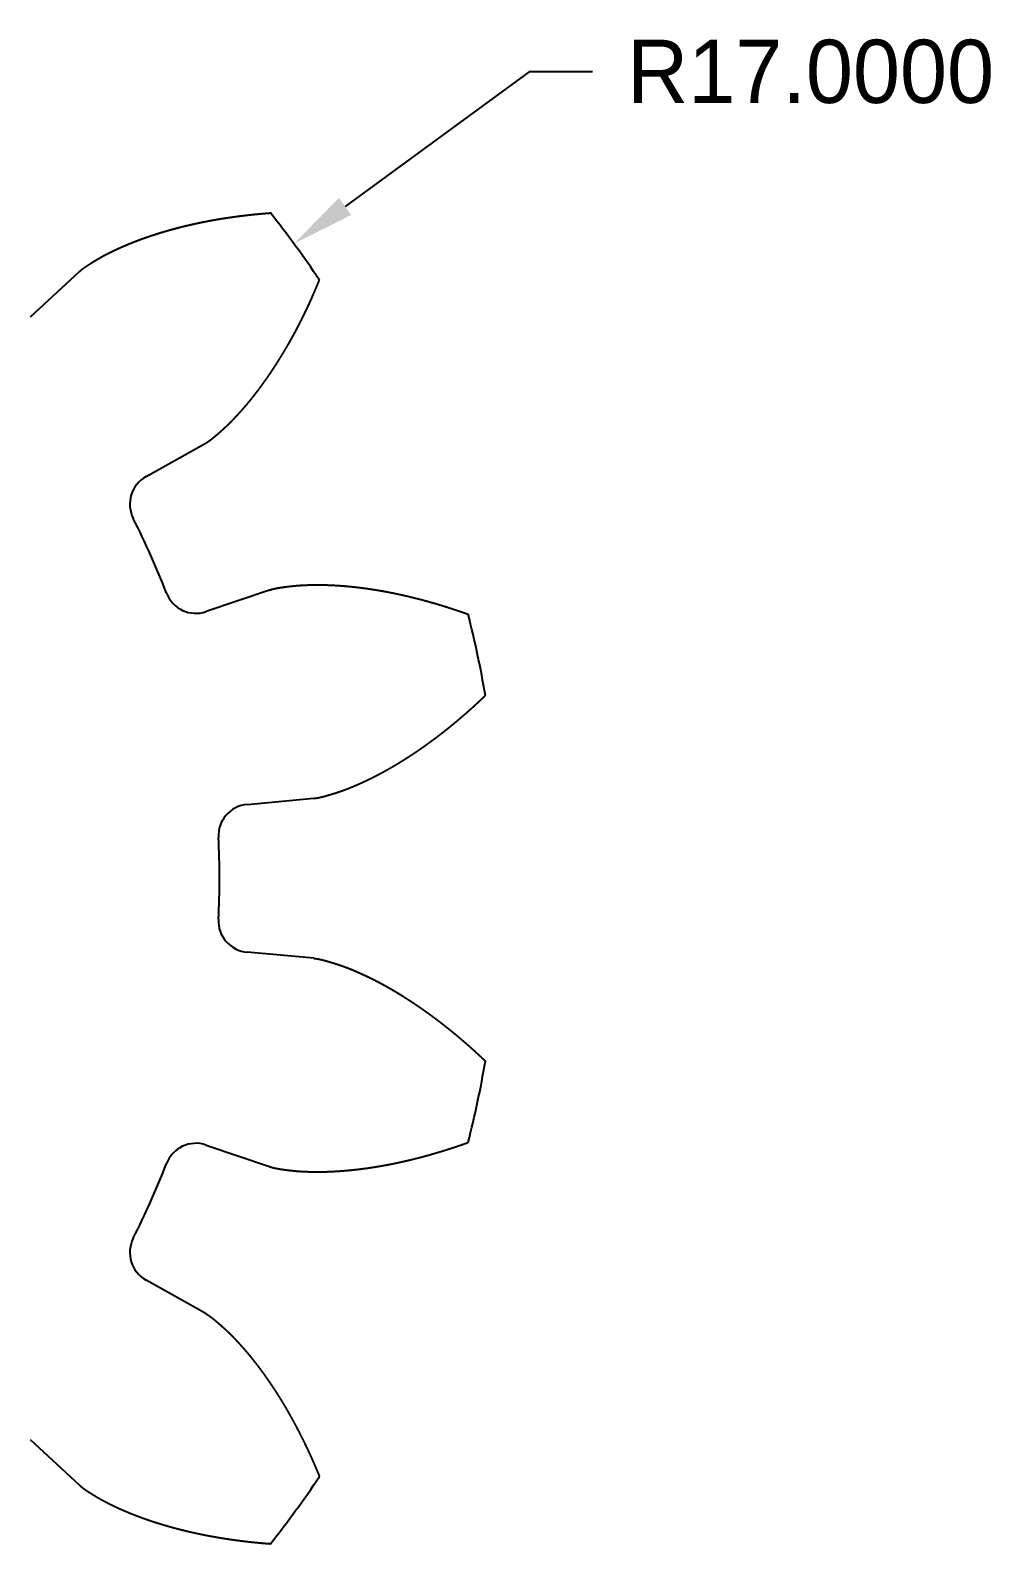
# Model space of a CAD drawing. Header units: millimetres. Extents: x -66 to -24.2, y -108 to -67.3.
# Drawn here: x -39.44 to -24.21, y -101.52 to -77.6 of the extents above; entities that cross this region are included whole.
import ezdxf

# ---------------------------------------------------------------- set-up
doc = ezdxf.new("R2010")
doc.units = ezdxf.units.MM
doc.header["$MEASUREMENT"] = 0
doc.dimstyles.get("Standard").update_dxf_attribs({"dimtxt": 1, "dimasz": 1, "dimexe": 0.18, "dimexo": 0.5, "dimgap": 0.09, "dimtad": 0, "dimtih": 1, "dimtoh": 1, "dimdec": 4, "dimzin": 0, "dimdsep": 46, "dimtxsty": 'Standard', "dimcen": 1, "dimadec": 0, "dimazin": 0, "dimtfac": 1, "dimtdec": 4, "dimtofl": 0, "dimtmove": 0, "dimatfit": 3, "dimfxl": 1, "dimtolj": 1, "dimtzin": 0, "dimarcsym": 0})

# ---------------------------------------------------------------- blocks, each defined once
blk = doc.blocks.new('*D2')
at = {"color": 0, "linetype": 'Continuous', "lineweight": -2, "transparency": 16777216}
for p, q in [((-31.554, -78.254), (-34.466, -80.381)), ((-30.554, -78.254), (-31.554, -78.254)), ((-49, -92), (-49, -90)), ((-50, -91), (-48, -91))]:
    blk.add_line(p, q, dxfattribs=at)
at = {"color": 0, "linetype": 'Continuous', "transparency": 16777216}
blk.add_solid([(-34.564, -80.247), (-34.368, -80.516), (-35.273, -80.971)], dxfattribs=at)
at = {"layer": 'Defpoints', "color": 0, "linetype": 'Continuous', "transparency": 16777216}
for p in [(-35.273, -80.971), (-49, -91)]:
    blk.add_point(p, dxfattribs=at)
at = {"color": 0, "linetype": 'Continuous', "transparency": 16777216, "insert": (-27.107, -78.254), "char_height": 1, "attachment_point": 5}
blk.add_mtext('\\A1;R17.0000', dxfattribs=at)

msp = doc.modelspace()

# ---------------------------------------------------------------- linework, layer by layer
for p, q in [((-38.66682, -81.41327), (-39.44164, -82.13103)), ((-37.61141, -84.65012), (-36.68935, -84.13502)), ((-35.66089, -86.44498), (-36.66067, -86.78553)), ((-36.01328, -89.83125), (-34.96142, -89.73572)), ((-34.96142, -92.26428), (-36.01328, -92.16875)), ((-36.66067, -95.21447), (-35.66089, -95.55502)), ((-36.68935, -97.86498), (-37.61141, -97.34988)), ((-39.44164, -99.86897), (-38.66682, -100.58673))]:
    msp.add_line(p, q)
for centre, radius, start, end in [((-49, -91), 17, 33.787734, 38.212266), ((-37.36756, -85.08663), 0.5, 119.18967, 206.946596), ((-49, -91), 12.5492, 21.053404, 26.946596), ((-36.82189, -86.31223), 0.5, 201.053404, 288.81033), ((-49, -91), 17, 9.787734, 14.212266), ((-35.96805, -90.3292), 0.5, 95.18967, 182.946596), ((-49, -91), 12.5492, -2.946596, 2.946596), ((-35.96805, -91.6708), 0.5, 177.053404, 264.81033), ((-49, -91), 17, 345.787734, 350.212266), ((-36.82189, -95.68777), 0.5, 71.18967, 158.946596), ((-49, -91), 12.5492, 333.053404, 338.946596), ((-37.36756, -96.91337), 0.5, 153.053404, 240.81033), ((-49, -91), 17, 321.787734, 326.212266)]:
    msp.add_arc(centre, radius, start, end)
for points in [[(-38.66682, -81.41327), (-38.6605, -81.40742), (-38.64771, -81.39592), (-38.62808, -81.37925), (-38.60104, -81.35818), (-38.56606, -81.33338), (-38.5302, -81.30968), (-38.49377, -81.28664), (-38.45701, -81.26394), (-38.42001, -81.24147), (-38.38276, -81.21924), (-38.34522, -81.19736), (-38.30732, -81.17594), (-38.269, -81.15506), (-38.23027, -81.13475), (-38.19116, -81.11494), (-38.15172, -81.09558), (-38.112, -81.07659), (-38.07204, -81.05791), (-38.03185, -81.03954), (-37.99143, -81.02148), (-37.95077, -81.00375), (-37.90987, -80.98636), (-37.86872, -80.96933), (-37.82733, -80.95265), (-37.78569, -80.93631), (-37.74384, -80.9203), (-37.70177, -80.90461), (-37.6595, -80.88921), (-37.61704, -80.87411), (-37.57438, -80.8593), (-37.53153, -80.8448), (-37.48848, -80.83059), (-37.44525, -80.81667), (-37.40183, -80.80306), (-37.35823, -80.78973), (-37.31446, -80.77669), (-37.2705, -80.76394), (-37.22639, -80.75147), (-37.1821, -80.73927), (-37.13765, -80.72735), (-37.09304, -80.7157), (-37.04828, -80.70433), (-37.00335, -80.69323), (-36.95828, -80.6824), (-36.91305, -80.67184), (-36.86767, -80.66155), (-36.82215, -80.65153), (-36.77649, -80.64177), (-36.73068, -80.63227), (-36.68473, -80.62303), (-36.63865, -80.61406), (-36.59243, -80.60534), (-36.54608, -80.59689), (-36.4996, -80.58869), (-36.453, -80.58075), (-36.40626, -80.57306), (-36.3594, -80.56563), (-36.31242, -80.55845), (-36.26531, -80.55152), (-36.21809, -80.54485), (-36.17075, -80.53843), (-36.12329, -80.53225), (-36.07572, -80.52633), (-36.02803, -80.52066), (-35.98024, -80.51523), (-35.93233, -80.51005), (-35.88432, -80.50512), (-35.83621, -80.50043), (-35.78799, -80.49599), (-35.73967, -80.4918), (-35.70092, -80.48863), (-35.67182, -80.48637), (-35.6524, -80.48491), (-35.64268, -80.4842)], [(-36.68935, -84.13502), (-36.68183, -84.13082), (-36.66694, -84.12221), (-36.64503, -84.10869), (-36.61663, -84.08949), (-36.58223, -84.06388), (-36.54861, -84.0371), (-36.51544, -84.00958), (-36.4825, -83.98163), (-36.44969, -83.95338), (-36.41704, -83.92483), (-36.38463, -83.89589), (-36.35254, -83.86646), (-36.32085, -83.83646), (-36.28956, -83.80591), (-36.25863, -83.77483), (-36.22803, -83.74331), (-36.19769, -83.7114), (-36.16759, -83.67916), (-36.1377, -83.64662), (-36.10803, -83.61376), (-36.0786, -83.58057), (-36.04942, -83.54705), (-36.02051, -83.51317), (-35.99185, -83.47896), (-35.96345, -83.44441), (-35.93529, -83.40955), (-35.90737, -83.37439), (-35.87966, -83.33895), (-35.85218, -83.30323), (-35.82491, -83.26724), (-35.79787, -83.23096), (-35.77106, -83.19442), (-35.74447, -83.1576), (-35.7181, -83.12052), (-35.69195, -83.08317), (-35.66603, -83.04556), (-35.64032, -83.0077), (-35.61482, -82.9696), (-35.58953, -82.93125), (-35.56446, -82.89266), (-35.5396, -82.85384), (-35.51495, -82.81477), (-35.49051, -82.77548), (-35.46628, -82.73595), (-35.44227, -82.6962), (-35.41846, -82.65623), (-35.39486, -82.61603), (-35.37146, -82.57562), (-35.34827, -82.53499), (-35.32529, -82.49414), (-35.30252, -82.45309), (-35.27995, -82.41183), (-35.25758, -82.37036), (-35.23542, -82.32869), (-35.21346, -82.28682), (-35.19171, -82.24474), (-35.17016, -82.20247), (-35.14882, -82.16001), (-35.12767, -82.11735), (-35.10673, -82.0745), (-35.08599, -82.03146), (-35.06546, -81.98823), (-35.04512, -81.94482), (-35.02499, -81.90122), (-35.00506, -81.85744), (-34.98533, -81.81348), (-34.96581, -81.76935), (-34.94648, -81.72503), (-34.92736, -81.68055), (-34.90844, -81.63589), (-34.89346, -81.60002), (-34.88231, -81.57304), (-34.87492, -81.55502), (-34.87124, -81.546)], [(-35.66089, -86.44498), (-35.65274, -86.4422), (-35.63638, -86.43689), (-35.61167, -86.42965), (-35.5784, -86.42139), (-35.53635, -86.41297), (-35.49395, -86.4059), (-35.4513, -86.39967), (-35.40849, -86.39389), (-35.36554, -86.38841), (-35.32248, -86.38325), (-35.27928, -86.37853), (-35.23594, -86.37438), (-35.19245, -86.37089), (-35.1488, -86.36809), (-35.10502, -86.3659), (-35.06111, -86.36425), (-35.0171, -86.36306), (-34.973, -86.36225), (-34.92881, -86.36182), (-34.88454, -86.36176), (-34.84019, -86.36209), (-34.79575, -86.36284), (-34.75123, -86.36402), (-34.70663, -86.36562), (-34.66195, -86.36763), (-34.6172, -86.37003), (-34.57239, -86.3728), (-34.52751, -86.37593), (-34.48258, -86.37941), (-34.43758, -86.38323), (-34.39254, -86.38741), (-34.34743, -86.39193), (-34.30228, -86.39681), (-34.25708, -86.40203), (-34.21183, -86.40759), (-34.16653, -86.41349), (-34.12119, -86.41971), (-34.07581, -86.42626), (-34.0304, -86.43313), (-33.98494, -86.44032), (-33.93945, -86.44782), (-33.89393, -86.45564), (-33.84838, -86.46377), (-33.80279, -86.47222), (-33.75718, -86.48097), (-33.71154, -86.49002), (-33.66588, -86.49938), (-33.62019, -86.50904), (-33.57448, -86.51899), (-33.52875, -86.52924), (-33.483, -86.53978), (-33.43724, -86.55062), (-33.39146, -86.56175), (-33.34566, -86.57316), (-33.29985, -86.58486), (-33.25403, -86.59685), (-33.20819, -86.60912), (-33.16235, -86.62167), (-33.1165, -86.63451), (-33.07065, -86.64762), (-33.02479, -86.661), (-32.97892, -86.67467), (-32.93305, -86.68861), (-32.88718, -86.70282), (-32.84131, -86.7173), (-32.79545, -86.73205), (-32.74958, -86.74708), (-32.70372, -86.76236), (-32.65786, -86.77792), (-32.61201, -86.79374), (-32.57533, -86.80661), (-32.54783, -86.81638), (-32.52949, -86.82295), (-32.52032, -86.82625)], [(-34.96142, -89.73572), (-34.95285, -89.73494), (-34.93574, -89.73314), (-34.91022, -89.7297), (-34.87647, -89.72371), (-34.83463, -89.71431), (-34.79302, -89.70352), (-34.75153, -89.69186), (-34.71006, -89.67973), (-34.6686, -89.66726), (-34.62716, -89.65446), (-34.58578, -89.64121), (-34.5445, -89.62737), (-34.50335, -89.61286), (-34.46233, -89.59767), (-34.42144, -89.58186), (-34.38066, -89.56551), (-34.33997, -89.5487), (-34.29935, -89.5315), (-34.25881, -89.51392), (-34.21834, -89.49597), (-34.17796, -89.47763), (-34.13767, -89.45887), (-34.09748, -89.43968), (-34.05738, -89.42008), (-34.01739, -89.40007), (-33.97748, -89.37967), (-33.93767, -89.35892), (-33.89794, -89.33781), (-33.85831, -89.31635), (-33.81876, -89.29456), (-33.77931, -89.27242), (-33.73995, -89.24994), (-33.70068, -89.22712), (-33.66151, -89.20397), (-33.62243, -89.18048), (-33.58345, -89.15667), (-33.54456, -89.13255), (-33.50577, -89.10811), (-33.46707, -89.08336), (-33.42847, -89.0583), (-33.38997, -89.03295), (-33.35156, -89.00729), (-33.31325, -88.98133), (-33.27505, -88.95508), (-33.23694, -88.92853), (-33.19893, -88.90169), (-33.16101, -88.87457), (-33.12321, -88.84717), (-33.0855, -88.81948), (-33.04789, -88.79152), (-33.01038, -88.76328), (-32.97298, -88.73476), (-32.93568, -88.70598), (-32.89849, -88.67692), (-32.8614, -88.6476), (-32.82442, -88.61801), (-32.78754, -88.58816), (-32.75076, -88.55805), (-32.7141, -88.52768), (-32.67754, -88.49705), (-32.64109, -88.46617), (-32.60475, -88.43503), (-32.56851, -88.40364), (-32.53239, -88.372), (-32.49637, -88.34011), (-32.46047, -88.30798), (-32.42468, -88.2756), (-32.389, -88.24298), (-32.35344, -88.21012), (-32.31799, -88.17701), (-32.28971, -88.15034), (-32.26856, -88.13022), (-32.25448, -88.11677), (-32.24745, -88.11002)], [(-34.96142, -92.26428), (-34.95285, -92.26506), (-34.93574, -92.26686), (-34.91022, -92.2703), (-34.87647, -92.27629), (-34.83463, -92.28569), (-34.79302, -92.29648), (-34.75153, -92.30814), (-34.71006, -92.32027), (-34.6686, -92.33274), (-34.62716, -92.34554), (-34.58578, -92.35879), (-34.5445, -92.37263), (-34.50335, -92.38714), (-34.46233, -92.40233), (-34.42144, -92.41814), (-34.38066, -92.43449), (-34.33997, -92.4513), (-34.29935, -92.4685), (-34.25881, -92.48608), (-34.21834, -92.50403), (-34.17796, -92.52237), (-34.13767, -92.54113), (-34.09748, -92.56032), (-34.05738, -92.57992), (-34.01739, -92.59993), (-33.97748, -92.62033), (-33.93767, -92.64108), (-33.89794, -92.66219), (-33.85831, -92.68365), (-33.81876, -92.70544), (-33.77931, -92.72758), (-33.73995, -92.75006), (-33.70068, -92.77288), (-33.66151, -92.79603), (-33.62243, -92.81952), (-33.58345, -92.84333), (-33.54456, -92.86745), (-33.50577, -92.89189), (-33.46707, -92.91664), (-33.42847, -92.9417), (-33.38997, -92.96705), (-33.35156, -92.99271), (-33.31325, -93.01867), (-33.27505, -93.04492), (-33.23694, -93.07147), (-33.19893, -93.09831), (-33.16101, -93.12543), (-33.12321, -93.15283), (-33.0855, -93.18052), (-33.04789, -93.20848), (-33.01038, -93.23672), (-32.97298, -93.26524), (-32.93568, -93.29402), (-32.89849, -93.32308), (-32.8614, -93.3524), (-32.82442, -93.38199), (-32.78754, -93.41184), (-32.75076, -93.44195), (-32.7141, -93.47232), (-32.67754, -93.50295), (-32.64109, -93.53383), (-32.60475, -93.56497), (-32.56851, -93.59636), (-32.53239, -93.628), (-32.49637, -93.65989), (-32.46047, -93.69202), (-32.42468, -93.7244), (-32.389, -93.75702), (-32.35344, -93.78988), (-32.31799, -93.82299), (-32.28971, -93.84966), (-32.26856, -93.86978), (-32.25448, -93.88323), (-32.24745, -93.88998)], [(-35.66089, -95.55502), (-35.65274, -95.5578), (-35.63638, -95.56311), (-35.61167, -95.57035), (-35.5784, -95.57861), (-35.53635, -95.58703), (-35.49395, -95.5941), (-35.4513, -95.60033), (-35.40849, -95.60611), (-35.36554, -95.61159), (-35.32248, -95.61675), (-35.27928, -95.62147), (-35.23594, -95.62562), (-35.19245, -95.62911), (-35.1488, -95.63191), (-35.10502, -95.6341), (-35.06111, -95.63575), (-35.0171, -95.63694), (-34.973, -95.63775), (-34.92881, -95.63818), (-34.88454, -95.63824), (-34.84019, -95.63791), (-34.79575, -95.63716), (-34.75123, -95.63598), (-34.70663, -95.63438), (-34.66195, -95.63237), (-34.6172, -95.62997), (-34.57239, -95.6272), (-34.52751, -95.62407), (-34.48258, -95.62059), (-34.43758, -95.61677), (-34.39254, -95.61259), (-34.34743, -95.60807), (-34.30228, -95.60319), (-34.25708, -95.59797), (-34.21183, -95.59241), (-34.16653, -95.58651), (-34.12119, -95.58029), (-34.07581, -95.57374), (-34.0304, -95.56687), (-33.98494, -95.55968), (-33.93945, -95.55218), (-33.89393, -95.54436), (-33.84838, -95.53623), (-33.80279, -95.52778), (-33.75718, -95.51903), (-33.71154, -95.50998), (-33.66588, -95.50062), (-33.62019, -95.49096), (-33.57448, -95.48101), (-33.52875, -95.47076), (-33.483, -95.46022), (-33.43724, -95.44938), (-33.39146, -95.43825), (-33.34566, -95.42684), (-33.29985, -95.41514), (-33.25403, -95.40315), (-33.20819, -95.39088), (-33.16235, -95.37833), (-33.1165, -95.36549), (-33.07065, -95.35238), (-33.02479, -95.339), (-32.97892, -95.32533), (-32.93305, -95.31139), (-32.88718, -95.29718), (-32.84131, -95.2827), (-32.79545, -95.26795), (-32.74958, -95.25292), (-32.70372, -95.23764), (-32.65786, -95.22208), (-32.61201, -95.20626), (-32.57533, -95.19339), (-32.54783, -95.18362), (-32.52949, -95.17705), (-32.52032, -95.17375)], [(-36.68935, -97.86498), (-36.68183, -97.86918), (-36.66694, -97.87779), (-36.64503, -97.89131), (-36.61663, -97.91051), (-36.58223, -97.93612), (-36.54861, -97.9629), (-36.51544, -97.99042), (-36.4825, -98.01837), (-36.44969, -98.04662), (-36.41704, -98.07517), (-36.38463, -98.10411), (-36.35254, -98.13354), (-36.32085, -98.16354), (-36.28956, -98.19409), (-36.25863, -98.22517), (-36.22803, -98.25669), (-36.19769, -98.2886), (-36.16759, -98.32084), (-36.1377, -98.35338), (-36.10803, -98.38624), (-36.0786, -98.41943), (-36.04942, -98.45295), (-36.02051, -98.48683), (-35.99185, -98.52104), (-35.96345, -98.55559), (-35.93529, -98.59045), (-35.90737, -98.62561), (-35.87966, -98.66105), (-35.85218, -98.69677), (-35.82491, -98.73276), (-35.79787, -98.76904), (-35.77106, -98.80558), (-35.74447, -98.8424), (-35.7181, -98.87948), (-35.69195, -98.91683), (-35.66603, -98.95444), (-35.64032, -98.9923), (-35.61482, -99.0304), (-35.58953, -99.06875), (-35.56446, -99.10734), (-35.5396, -99.14616), (-35.51495, -99.18523), (-35.49051, -99.22452), (-35.46628, -99.26405), (-35.44227, -99.3038), (-35.41846, -99.34377), (-35.39486, -99.38397), (-35.37146, -99.42438), (-35.34827, -99.46501), (-35.32529, -99.50586), (-35.30252, -99.54691), (-35.27995, -99.58817), (-35.25758, -99.62964), (-35.23542, -99.67131), (-35.21346, -99.71318), (-35.19171, -99.75526), (-35.17016, -99.79753), (-35.14882, -99.83999), (-35.12767, -99.88265), (-35.10673, -99.9255), (-35.08599, -99.96854), (-35.06546, -100.01177), (-35.04512, -100.05518), (-35.02499, -100.09878), (-35.00506, -100.14256), (-34.98533, -100.18652), (-34.96581, -100.23065), (-34.94648, -100.27497), (-34.92736, -100.31945), (-34.90844, -100.36411), (-34.89346, -100.39998), (-34.88231, -100.42696), (-34.87492, -100.44498), (-34.87124, -100.454)], [(-38.66682, -100.58673), (-38.6605, -100.59258), (-38.64771, -100.60408), (-38.62808, -100.62075), (-38.60104, -100.64182), (-38.56606, -100.66662), (-38.5302, -100.69032), (-38.49377, -100.71336), (-38.45701, -100.73606), (-38.42001, -100.75853), (-38.38276, -100.78076), (-38.34522, -100.80264), (-38.30732, -100.82406), (-38.269, -100.84494), (-38.23027, -100.86525), (-38.19116, -100.88506), (-38.15172, -100.90442), (-38.112, -100.92341), (-38.07204, -100.94209), (-38.03185, -100.96046), (-37.99143, -100.97852), (-37.95077, -100.99625), (-37.90987, -101.01364), (-37.86872, -101.03067), (-37.82733, -101.04735), (-37.78569, -101.06369), (-37.74384, -101.0797), (-37.70177, -101.09539), (-37.6595, -101.11079), (-37.61704, -101.12589), (-37.57438, -101.1407), (-37.53153, -101.1552), (-37.48848, -101.16941), (-37.44525, -101.18333), (-37.40183, -101.19694), (-37.35823, -101.21027), (-37.31446, -101.22331), (-37.2705, -101.23606), (-37.22639, -101.24853), (-37.1821, -101.26073), (-37.13765, -101.27265), (-37.09304, -101.2843), (-37.04828, -101.29567), (-37.00335, -101.30677), (-36.95828, -101.3176), (-36.91305, -101.32816), (-36.86767, -101.33845), (-36.82215, -101.34847), (-36.77649, -101.35823), (-36.73068, -101.36773), (-36.68473, -101.37697), (-36.63865, -101.38594), (-36.59243, -101.39466), (-36.54608, -101.40311), (-36.4996, -101.41131), (-36.453, -101.41925), (-36.40626, -101.42694), (-36.3594, -101.43437), (-36.31242, -101.44155), (-36.26531, -101.44848), (-36.21809, -101.45515), (-36.17075, -101.46157), (-36.12329, -101.46775), (-36.07572, -101.47367), (-36.02803, -101.47934), (-35.98024, -101.48477), (-35.93233, -101.48995), (-35.88432, -101.49488), (-35.83621, -101.49957), (-35.78799, -101.50401), (-35.73967, -101.5082), (-35.70092, -101.51137), (-35.67182, -101.51363), (-35.6524, -101.51509), (-35.64268, -101.5158)]]:
    msp.add_open_spline(points, degree=5)

# ---------------------------------------------------------------- dimensions: what is measured, and where the dimension line sits
at = {"linetype": 'Continuous'}
dim = msp.add_radius_dim(center=(-49, -91), mpoint=(-35.27339, -80.97103), dimstyle='Standard', dxfattribs=at)
dim.commit()
dim.dimension.update_dxf_attribs({"geometry": '*D2', "text_midpoint": (-27.10732, -78.25389), "dimtype": 164})

doc.saveas('drawing.dxf')
